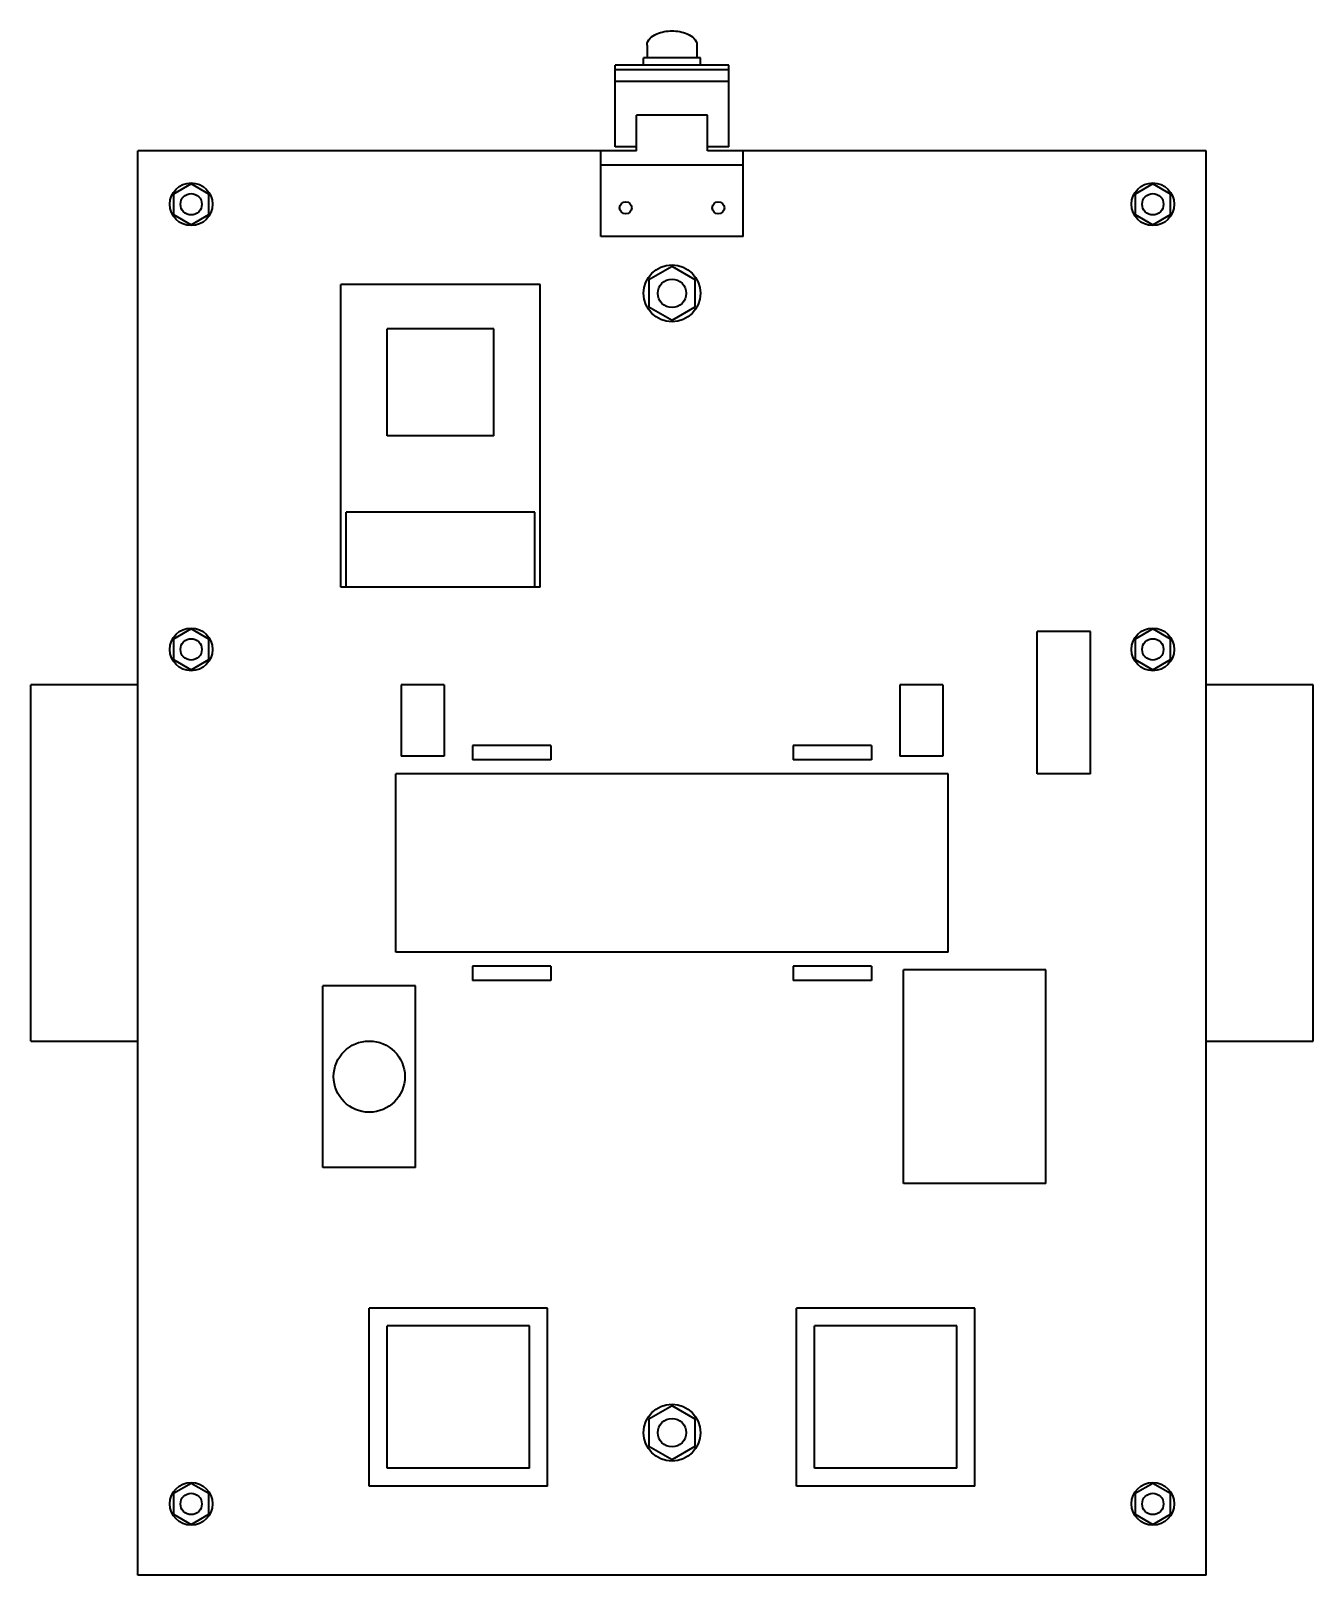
# Model space of a CAD drawing. Header units: millimetres. Extents: x 2065 to 7684, y -1428 to 511.
# Drawn here: x 4326 to 4686, y -169.9 to 263.9 of the extents above; entities that cross this region are included whole.
import ezdxf

# ---------------------------------------------------------------- set-up
doc = ezdxf.new("R2010")
doc.units = ezdxf.units.MM
doc.layers.add('2D-VISIBLE', color=7, linetype='Continuous', lineweight=35)

msp = doc.modelspace()

# ---------------------------------------------------------------- linework, layer by layer
at = {"layer": '2D-VISIBLE'}
for p, q in [((4498, 254.27), (4498, 256.24)), ((4514, 256.24), (4498, 256.24)), ((4499, 259.84), (4499, 256.24)), ((4513, 259.84), (4513, 256.24)), ((4514, 254.27), (4514, 256.24)), ((4522, 254.27), (4490, 254.27)), ((4490, 252.96), (4490, 254.27)), ((4490, 249.68), (4490, 252.96)), ((4522, 252.96), (4490, 252.96)), ((4522, 252.96), (4490, 252.96)), ((4522, 252.96), (4522, 254.27)), ((4522, 249.68), (4522, 252.96)), ((4522, 249.68), (4490, 249.68)), ((4490, 231.33), (4490, 249.68)), ((4522, 231.33), (4522, 249.68)), ((4516, 240.15), (4496, 240.15)), ((4496, 230.15), (4496, 240.15)), ((4516, 230.15), (4516, 240.15)), ((4356, -169.85), (4356, 230.15)), ((4486, 230.15), (4356, 230.15)), ((4496, 230.15), (4486, 230.15)), ((4486, 226.15), (4486, 230.15)), ((4496, 231.33), (4490, 231.33)), ((4522, 231.33), (4516, 231.33)), ((4526, 230.15), (4516, 230.15)), ((4656, 230.15), (4526, 230.15)), ((4526, 226.15), (4526, 230.15)), ((4656, -169.85), (4656, 230.15)), ((4486, 206.15), (4486, 226.15)), ((4526, 226.15), (4486, 226.15)), ((4526, 206.15), (4526, 226.15)), ((4371, 220.92), (4366, 218.03)), ((4366, 218.03), (4366, 212.26)), ((4376, 218.03), (4371, 220.92)), ((4376, 212.26), (4376, 218.03)), ((4641, 220.92), (4636, 218.03)), ((4636, 218.03), (4636, 212.26)), ((4646, 218.03), (4641, 220.92)), ((4646, 212.26), (4646, 218.03)), ((4366, 212.26), (4371, 209.37)), ((4371, 209.37), (4376, 212.26)), ((4636, 212.26), (4641, 209.37)), ((4641, 209.37), (4646, 212.26)), ((4526, 206.15), (4486, 206.15)), ((4506, 197.65), (4499.5, 193.9)), ((4512.5, 193.9), (4506, 197.65)), ((4469, 192.65), (4413, 192.65)), ((4413, 107.65), (4413, 192.65)), ((4469, 107.65), (4469, 192.65)), ((4499.5, 193.9), (4499.5, 186.39)), ((4512.5, 186.39), (4512.5, 193.9)), ((4499.5, 186.39), (4506, 182.64)), ((4506, 182.64), (4512.5, 186.39)), ((4456, 180.15), (4426, 180.15)), ((4426, 150.15), (4426, 180.15)), ((4456, 150.15), (4456, 180.15)), ((4456, 150.15), (4426, 150.15)), ((4467.5, 128.65), (4414.5, 128.65)), ((4414.5, 107.65), (4414.5, 128.65)), ((4467.5, 107.65), (4467.5, 128.65)), ((4414.5, 107.65), (4413, 107.65)), ((4467.5, 107.65), (4414.5, 107.65)), ((4469, 107.65), (4467.5, 107.65)), ((4371, 95.92), (4366, 93.03)), ((4376, 93.03), (4371, 95.92)), ((4641, 95.92), (4636, 93.03)), ((4646, 93.03), (4641, 95.92)), ((4366, 93.03), (4366, 87.26)), ((4376, 87.26), (4376, 93.03)), ((4623.5, 95.15), (4608.5, 95.15)), ((4608.5, 55.15), (4608.5, 95.15)), ((4623.5, 55.15), (4623.5, 95.15)), ((4636, 93.03), (4636, 87.26)), ((4646, 87.26), (4646, 93.03)), ((4366, 87.26), (4371, 84.37)), ((4371, 84.37), (4376, 87.26)), ((4636, 87.26), (4641, 84.37)), ((4641, 84.37), (4646, 87.26)), ((4356, 80.15), (4326, 80.15)), ((4442, 80.15), (4430, 80.15)), ((4430, 80.15), (4430, 60.15)), ((4442, 80.15), (4442, 60.15)), ((4582, 80.15), (4570, 80.15)), ((4570, 80.15), (4570, 60.15)), ((4582, 80.15), (4582, 60.15)), ((4686, 80.15), (4656, 80.15)), ((4472, 63.15), (4450, 63.15)), ((4450, 63.15), (4450, 59.15)), ((4472, 63.15), (4472, 59.15)), ((4562, 63.15), (4540, 63.15)), ((4540, 63.15), (4540, 59.15)), ((4562, 63.15), (4562, 59.15)), ((4442, 60.15), (4430, 60.15)), ((4472, 59.15), (4450, 59.15)), ((4562, 59.15), (4540, 59.15)), ((4582, 60.15), (4570, 60.15)), ((4583.5, 55.15), (4428.5, 55.15)), ((4428.5, 5.15), (4428.5, 55.15)), ((4583.5, 5.15), (4583.5, 55.15)), ((4623.5, 55.15), (4608.5, 55.15)), ((4583.5, 5.15), (4428.5, 5.15)), ((4472, 1.15), (4450, 1.15)), ((4450, 1.15), (4450, -2.85)), ((4472, 1.15), (4472, -2.85)), ((4562, 1.15), (4540, 1.15)), ((4540, 1.15), (4540, -2.85)), ((4562, 1.15), (4562, -2.85)), ((4611, 0.15), (4571, 0.15)), ((4571, -59.85), (4571, 0.15)), ((4611, -59.85), (4611, 0.15)), ((4472, -2.85), (4450, -2.85)), ((4562, -2.85), (4540, -2.85)), ((4434, -4.35), (4408, -4.35)), ((4408, -55.35), (4408, -4.35)), ((4434, -55.35), (4434, -4.35)), ((4326, -19.85), (4356, -19.85)), ((4656, -19.85), (4686, -19.85)), ((4434, -55.35), (4408, -55.35)), ((4611, -59.85), (4571, -59.85)), ((4471, -94.85), (4421, -94.85)), ((4421, -144.85), (4421, -94.85)), ((4471, -144.85), (4471, -94.85)), ((4591, -94.85), (4541, -94.85)), ((4541, -144.85), (4541, -94.85)), ((4591, -144.85), (4591, -94.85)), ((4466, -99.85), (4426, -99.85)), ((4426, -139.85), (4426, -99.85)), ((4466, -139.85), (4466, -99.85)), ((4586, -99.85), (4546, -99.85)), ((4546, -139.85), (4546, -99.85)), ((4586, -139.85), (4586, -99.85)), ((4506, -122.35), (4499.5, -126.1)), ((4512.5, -126.1), (4506, -122.35)), ((4499.5, -126.1), (4499.5, -133.61)), ((4512.5, -133.61), (4512.5, -126.1)), ((4499.5, -133.61), (4506, -137.36)), ((4506, -137.36), (4512.5, -133.61)), ((4466, -139.85), (4426, -139.85)), ((4586, -139.85), (4546, -139.85)), ((4371, -144.08), (4366, -146.97)), ((4366, -146.97), (4366, -152.74)), ((4376, -146.97), (4371, -144.08)), ((4376, -152.74), (4376, -146.97)), ((4471, -144.85), (4421, -144.85)), ((4591, -144.85), (4541, -144.85)), ((4641, -144.08), (4636, -146.97)), ((4636, -146.97), (4636, -152.74)), ((4646, -146.97), (4641, -144.08)), ((4646, -152.74), (4646, -146.97)), ((4366, -152.74), (4371, -155.63)), ((4371, -155.63), (4376, -152.74)), ((4636, -152.74), (4641, -155.63)), ((4641, -155.63), (4646, -152.74)), ((4656, -169.85), (4356, -169.85))]:
    msp.add_line(p, q, dxfattribs=at)
for points in [[(4499, 259.84), (4499.06, 260.38), (4499.25, 260.9), (4499.53, 261.37), (4499.89, 261.8), (4500.29, 262.17), (4500.74, 262.49), (4501.21, 262.77), (4501.71, 263.01), (4502.22, 263.22), (4502.74, 263.39), (4503.27, 263.54), (4503.81, 263.65), (4504.35, 263.74), (4504.9, 263.8), (4505.45, 263.84), (4506, 263.85), (4506.55, 263.84), (4507.1, 263.8), (4507.65, 263.74), (4508.19, 263.65), (4508.73, 263.54), (4509.26, 263.39), (4509.78, 263.22), (4510.29, 263.01), (4510.79, 262.77), (4511.26, 262.49), (4511.71, 262.17), (4512.11, 261.8), (4512.47, 261.37), (4512.75, 260.9), (4512.94, 260.38), (4513, 259.84)], [(4326, -19.85), (4326, -16.73), (4326, -13.6), (4326, -10.48), (4326, -7.35), (4326, -4.23), (4326, -1.1), (4326, 2.02), (4326, 5.15), (4326, 8.27), (4326, 11.4), (4326, 14.52), (4326, 17.65), (4326, 20.77), (4326, 23.9), (4326, 27.02), (4326, 30.15), (4326, 33.27), (4326, 36.4), (4326, 39.52), (4326, 42.65), (4326, 45.77), (4326, 48.9), (4326, 52.02), (4326, 55.15), (4326, 58.27), (4326, 61.4), (4326, 64.52), (4326, 67.65), (4326, 70.77), (4326, 73.9), (4326, 77.02), (4326, 80.15)], [(4356, -19.85), (4356, -16.73), (4356, -13.6), (4356, -10.48), (4356, -7.35), (4356, -4.23), (4356, -1.1), (4356, 2.02), (4356, 5.15), (4356, 8.27), (4356, 11.4), (4356, 14.52), (4356, 17.65), (4356, 20.77), (4356, 23.9), (4356, 27.02), (4356, 30.15), (4356, 33.27), (4356, 36.4), (4356, 39.52), (4356, 42.65), (4356, 45.77), (4356, 48.9), (4356, 52.02), (4356, 55.15), (4356, 58.27), (4356, 61.4), (4356, 64.52), (4356, 67.65), (4356, 70.77), (4356, 73.9), (4356, 77.02), (4356, 80.15)], [(4656, -19.85), (4656, -16.73), (4656, -13.6), (4656, -10.48), (4656, -7.35), (4656, -4.23), (4656, -1.1), (4656, 2.02), (4656, 5.15), (4656, 8.27), (4656, 11.4), (4656, 14.52), (4656, 17.65), (4656, 20.77), (4656, 23.9), (4656, 27.02), (4656, 30.15), (4656, 33.27), (4656, 36.4), (4656, 39.52), (4656, 42.65), (4656, 45.77), (4656, 48.9), (4656, 52.02), (4656, 55.15), (4656, 58.27), (4656, 61.4), (4656, 64.52), (4656, 67.65), (4656, 70.77), (4656, 73.9), (4656, 77.02), (4656, 80.15)], [(4686, -19.85), (4686, -16.73), (4686, -13.6), (4686, -10.48), (4686, -7.35), (4686, -4.23), (4686, -1.1), (4686, 2.02), (4686, 5.15), (4686, 8.27), (4686, 11.4), (4686, 14.52), (4686, 17.65), (4686, 20.77), (4686, 23.9), (4686, 27.02), (4686, 30.15), (4686, 33.27), (4686, 36.4), (4686, 39.52), (4686, 42.65), (4686, 45.77), (4686, 48.9), (4686, 52.02), (4686, 55.15), (4686, 58.27), (4686, 61.4), (4686, 64.52), (4686, 67.65), (4686, 70.77), (4686, 73.9), (4686, 77.02), (4686, 80.15)]]:
    msp.add_lwpolyline(points, dxfattribs=at)
for centre, radius in [((4371, 215.15), 6), ((4371, 215.15), 3), ((4641, 215.15), 6), ((4641, 215.15), 3), ((4493, 214.15), 1.7), ((4519, 214.15), 1.7), ((4506, 190.15), 8), ((4506, 190.15), 4), ((4371, 90.15), 6), ((4641, 90.15), 6), ((4371, 90.15), 3), ((4641, 90.15), 3), ((4421, -29.85), 10), ((4506, -129.85), 8), ((4506, -129.85), 4), ((4371, -149.85), 6), ((4371, -149.85), 3), ((4641, -149.85), 6), ((4641, -149.85), 3)]:
    msp.add_circle(centre, radius, dxfattribs=at)

doc.saveas('drawing.dxf')
